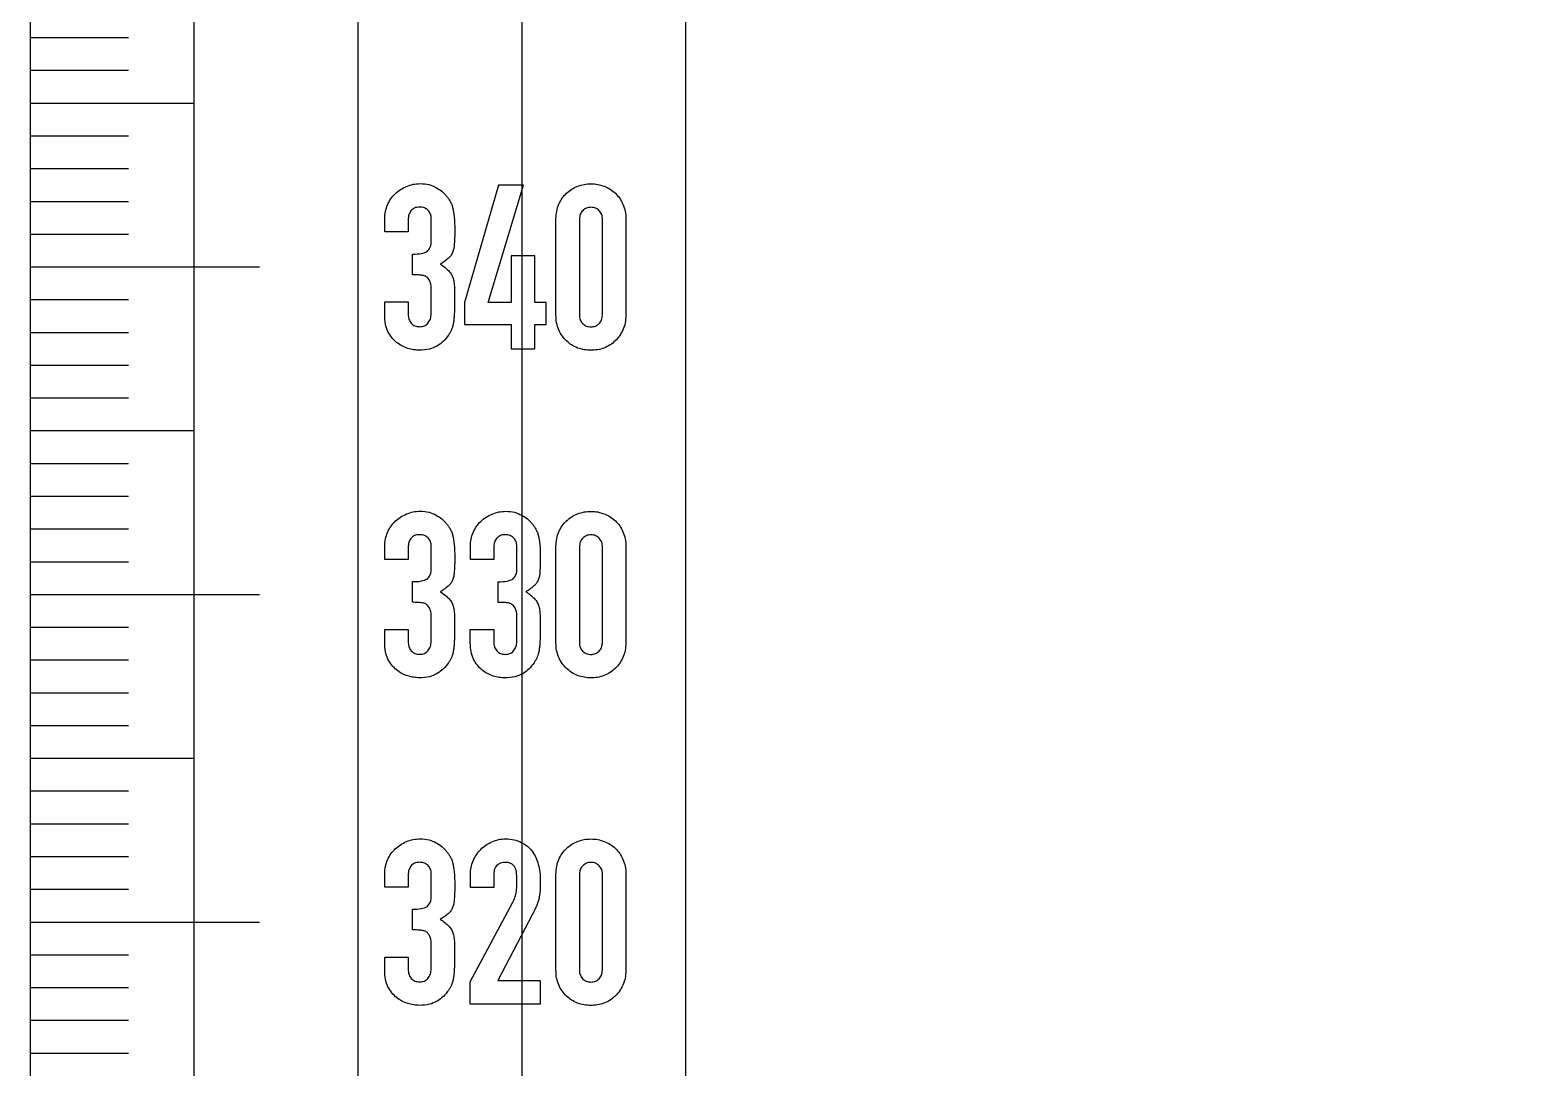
# Model space of a CAD drawing. Header units: millimetres. Extents: x 0 to 736, y 0 to 580.
# Drawn here: x 0 to 46.01, y 315.55 to 347.23 of the extents above; entities that cross this region are included whole.
import ezdxf

# ---------------------------------------------------------------- set-up
doc = ezdxf.new("R2010")
doc.units = ezdxf.units.MM
doc.layers.get('0').update_dxf_attribs({"linetype": 'CONTINUOUS'})

msp = doc.modelspace()

# ---------------------------------------------------------------- linework, layer by layer
for p, q in [((0, 347), (3, 347)), ((0, 346), (3, 346)), ((0, 345), (5, 345)), ((0, 344), (3, 344)), ((0, 343), (3, 343)), ((0, 342), (3, 342)), ((10.821, 341.066), (10.821, 341.481)), ((11.538, 341.473), (11.537, 341.066)), ((12.239, 340.826), (12.24, 341.473)), ((16.044, 338.527), (16.046, 341.462)), ((16.762, 341.462), (16.76, 338.527)), ((17.462, 338.526), (17.465, 341.461)), ((18.181, 341.461), (18.179, 338.525)), ((0, 341), (3, 341)), ((11.537, 341.066), (10.821, 341.066)), ((0, 340), (7, 340)), ((11.67, 339.76), (11.67, 340.392)), ((12.238, 338.572), (12.238, 339.289)), ((0, 339), (3, 339)), ((10.819, 338.524), (10.819, 338.932)), ((10.819, 338.932), (11.536, 338.931)), ((11.536, 338.931), (11.535, 338.559)), ((0, 338), (3, 338)), ((0, 337), (3, 337)), ((0, 336), (3, 336)), ((0, 335), (5, 335)), ((0, 334), (3, 334)), ((0, 333), (3, 333)), ((0, 332), (3, 332)), ((10.821, 331.066), (10.821, 331.481)), ((11.538, 331.473), (11.537, 331.066)), ((12.239, 330.826), (12.24, 331.473)), ((13.433, 331.064), (13.434, 331.479)), ((14.15, 331.471), (14.15, 331.064)), ((14.852, 330.824), (14.852, 331.47)), ((16.044, 328.527), (16.046, 331.462)), ((16.762, 331.462), (16.76, 328.527)), ((17.462, 328.526), (17.465, 331.461)), ((18.181, 331.461), (18.179, 328.525)), ((0, 331), (3, 331)), ((11.537, 331.066), (10.821, 331.066)), ((14.15, 331.064), (13.433, 331.064)), ((11.67, 329.76), (11.67, 330.392)), ((14.282, 329.757), (14.283, 330.389)), ((0, 330), (7, 330)), ((0, 329), (3, 329)), ((12.238, 328.572), (12.238, 329.289)), ((14.85, 328.57), (14.851, 329.286)), ((10.819, 328.524), (10.819, 328.932)), ((10.819, 328.932), (11.536, 328.931)), ((11.536, 328.931), (11.535, 328.559)), ((13.431, 328.522), (13.432, 328.929)), ((13.432, 328.929), (14.148, 328.929)), ((14.148, 328.929), (14.148, 328.557)), ((0, 328), (3, 328)), ((0, 327), (3, 327)), ((0, 326), (3, 326)), ((0, 325), (5, 325)), ((0, 324), (3, 324)), ((0, 323), (3, 323)), ((0, 322), (3, 322)), ((10.821, 321.066), (10.821, 321.481)), ((11.538, 321.473), (11.537, 321.066)), ((12.239, 320.826), (12.24, 321.473)), ((13.433, 321.057), (13.434, 321.451)), ((14.15, 321.464), (14.15, 321.057)), ((16.044, 318.527), (16.046, 321.462)), ((16.762, 321.462), (16.76, 318.527)), ((17.462, 318.526), (17.465, 321.461)), ((18.181, 321.461), (18.179, 318.525)), ((0, 321), (3, 321)), ((11.537, 321.066), (10.821, 321.066)), ((14.15, 321.057), (13.433, 321.057)), ((11.67, 319.76), (11.67, 320.392)), ((13.431, 318.171), (14.725, 320.607)), ((15.329, 320.241), (14.274, 318.212)), ((0, 320), (7, 320)), ((0, 319), (3, 319)), ((10.819, 318.524), (10.819, 318.932)), ((10.819, 318.932), (11.536, 318.931)), ((11.536, 318.931), (11.535, 318.559)), ((12.238, 318.572), (12.238, 319.289)), ((0, 318), (3, 318)), ((13.431, 317.497), (13.431, 318.171)), ((14.274, 318.212), (15.566, 318.211)), ((15.566, 318.211), (15.565, 317.495)), ((15.565, 317.495), (13.431, 317.497)), ((0, 317), (3, 317)), ((0, 316), (3, 316))]:
    msp.add_line(p, q)
for points in [[(334.863, 0), (0, 580), (0, 0)], [(326.203, 5), (5, 5), (5, 561.34)], [(317.543, 10), (10, 542.679), (10, 10)], [(308.882, 15), (15, 524.019), (15, 15)], [(300.222, 20), (20, 505.359), (20, 20)], [(14.681, 338.24), (14.681, 337.496), (15.397, 337.495), (15.397, 338.24), (15.742, 338.239), (15.742, 338.914), (15.398, 338.914), (15.399, 340.339), (14.683, 340.34), (14.682, 338.914), (13.972, 338.915), (15.05, 342.496), (14.291, 342.496), (13.256, 338.916), (13.256, 338.241)]]:
    msp.add_lwpolyline(points, close=True)
for points, knots in [([(11.138, 342.232), (11.19, 342.276), (11.294, 342.367), (11.419, 342.426), (11.482, 342.456)], [0, 0, 0, 0, 0.02037198, 0.04126383, 0.04126383, 0.04126383, 0.04126383]), ([(11.482, 342.456), (11.549, 342.481), (11.686, 342.53), (11.83, 342.537), (11.904, 342.54)], [0, 0, 0, 0, 0.02132335, 0.0431947, 0.0431947, 0.0431947, 0.0431947]), ([(11.904, 342.54), (11.995, 342.537), (12.165, 342.53), (12.317, 342.455), (12.388, 342.42)], [0, 0, 0, 0, 0.02702625, 0.05040301, 0.05040301, 0.05040301, 0.05040301]), ([(12.388, 342.42), (12.448, 342.385), (12.556, 342.32), (12.643, 342.229), (12.683, 342.188)], [0, 0, 0, 0, 0.0206455, 0.03765689, 0.03765689, 0.03765689, 0.03765689]), ([(16.37, 342.249), (16.421, 342.293), (16.522, 342.38), (16.646, 342.433), (16.707, 342.459)], [0, 0, 0, 0, 0.02001715, 0.03996019, 0.03996019, 0.03996019, 0.03996019]), ([(16.707, 342.459), (16.773, 342.482), (16.905, 342.527), (17.045, 342.533), (17.114, 342.536)], [0, 0, 0, 0, 0.02083571, 0.04164184, 0.04164184, 0.04164184, 0.04164184]), ([(17.114, 342.536), (17.183, 342.533), (17.321, 342.527), (17.45, 342.481), (17.515, 342.459)], [0, 0, 0, 0, 0.0206313, 0.04096164, 0.04096164, 0.04096164, 0.04096164]), ([(17.515, 342.459), (17.578, 342.432), (17.704, 342.38), (17.807, 342.292), (17.859, 342.248)], [0, 0, 0, 0, 0.02041726, 0.04057331, 0.04057331, 0.04057331, 0.04057331]), ([(10.821, 341.481), (10.825, 341.552), (10.832, 341.695), (10.881, 341.828), (10.906, 341.895)], [0, 0, 0, 0, 0.02134719, 0.04250294, 0.04250294, 0.04250294, 0.04250294]), ([(10.906, 341.895), (10.936, 341.958), (10.997, 342.082), (11.091, 342.182), (11.138, 342.232)], [0, 0, 0, 0, 0.02082092, 0.04112014, 0.04112014, 0.04112014, 0.04112014]), ([(12.683, 342.188), (12.705, 342.161), (12.748, 342.107), (12.785, 342.048), (12.802, 342.02)], [0, 0, 0, 0, 0.01063996, 0.02067161, 0.02067161, 0.02067161, 0.02067161]), ([(12.802, 342.02), (12.82, 341.989), (12.858, 341.925), (12.881, 341.854), (12.893, 341.816)], [0, 0, 0, 0, 0.01060662, 0.02238105, 0.02238105, 0.02238105, 0.02238105]), ([(16.046, 341.462), (16.049, 341.543), (16.055, 341.697), (16.106, 341.842), (16.131, 341.912)], [0, 0, 0, 0, 0.02396916, 0.04596419, 0.04596419, 0.04596419, 0.04596419]), ([(16.131, 341.912), (16.163, 341.975), (16.227, 342.098), (16.323, 342.199), (16.37, 342.249)], [0, 0, 0, 0, 0.02107908, 0.04149266, 0.04149266, 0.04149266, 0.04149266]), ([(17.859, 342.248), (17.905, 342.198), (18, 342.097), (18.06, 341.973), (18.09, 341.91)], [0, 0, 0, 0, 0.02029925, 0.04112017, 0.04112017, 0.04112017, 0.04112017]), ([(18.09, 341.91), (18.117, 341.841), (18.172, 341.696), (18.178, 341.541), (18.181, 341.461)], [0, 0, 0, 0, 0.02215211, 0.04613734, 0.04613734, 0.04613734, 0.04613734]), ([(11.615, 341.705), (11.593, 341.667), (11.55, 341.595), (11.542, 341.512), (11.538, 341.473)], [0, 0, 0, 0, 0.01311202, 0.02468579, 0.02468579, 0.02468579, 0.02468579]), ([(11.889, 341.824), (11.832, 341.821), (11.725, 341.815), (11.65, 341.74), (11.615, 341.705)], [0, 0, 0, 0, 0.0165978, 0.03082806, 0.03082806, 0.03082806, 0.03082806]), ([(12.142, 341.725), (12.107, 341.754), (12.034, 341.815), (11.939, 341.821), (11.889, 341.824)], [0, 0, 0, 0, 0.01314721, 0.0277516, 0.0277516, 0.0277516, 0.0277516]), ([(12.24, 341.473), (12.236, 341.521), (12.229, 341.616), (12.17, 341.69), (12.142, 341.725)], [0, 0, 0, 0, 0.0142584, 0.02769779, 0.02769779, 0.02769779, 0.02769779]), ([(12.893, 341.816), (12.912, 341.72), (12.955, 341.493), (12.956, 341.262), (12.956, 341.128)], [0, 0, 0, 0, 0.02917972, 0.06923897, 0.06923897, 0.06923897, 0.06923897]), ([(16.861, 341.715), (16.832, 341.679), (16.773, 341.605), (16.766, 341.511), (16.762, 341.462)], [0, 0, 0, 0, 0.01343938, 0.02769777, 0.02769777, 0.02769777, 0.02769777]), ([(17.114, 341.82), (17.065, 341.816), (16.969, 341.808), (16.897, 341.745), (16.861, 341.715)], [0, 0, 0, 0, 0.01428975, 0.0280251, 0.0280251, 0.0280251, 0.0280251]), ([(17.367, 341.714), (17.331, 341.745), (17.258, 341.808), (17.163, 341.816), (17.114, 341.82)], [0, 0, 0, 0, 0.0137354, 0.02802509, 0.02802509, 0.02802509, 0.02802509]), ([(17.465, 341.461), (17.461, 341.51), (17.454, 341.604), (17.395, 341.678), (17.367, 341.714)], [0, 0, 0, 0, 0.01425838, 0.02769777, 0.02769777, 0.02769777, 0.02769777]), ([(12.956, 341.128), (12.956, 341.049), (12.955, 340.909), (12.946, 340.769), (12.942, 340.707)], [0, 0, 0, 0, 0.02352792, 0.04216726, 0.04216726, 0.04216726, 0.04216726]), ([(11.67, 340.392), (11.762, 340.391), (11.915, 340.39), (12.057, 340.446), (12.113, 340.468)], [0, 0, 0, 0, 0.02728052, 0.04526854, 0.04526854, 0.04526854, 0.04526854]), ([(12.113, 340.468), (12.149, 340.509), (12.239, 340.609), (12.239, 340.746), (12.239, 340.826)], [0, 0, 0, 0, 0.01594138, 0.03915606, 0.03915606, 0.03915606, 0.03915606]), ([(12.942, 340.707), (12.938, 340.657), (12.933, 340.566), (12.905, 340.479), (12.892, 340.44)], [0, 0, 0, 0, 0.01483158, 0.02722704, 0.02722704, 0.02722704, 0.02722704]), ([(12.752, 340.25), (12.718, 340.223), (12.643, 340.16), (12.559, 340.11), (12.513, 340.082)], [0, 0, 0, 0, 0.01299632, 0.02926209, 0.02926209, 0.02926209, 0.02926209]), ([(12.513, 340.082), (12.563, 340.05), (12.654, 339.992), (12.731, 339.918), (12.765, 339.885)], [0, 0, 0, 0, 0.01792106, 0.03209272, 0.03209272, 0.03209272, 0.03209272]), ([(12.892, 340.44), (12.874, 340.404), (12.838, 340.333), (12.78, 340.278), (12.752, 340.25)], [0, 0, 0, 0, 0.01195497, 0.02375426, 0.02375426, 0.02375426, 0.02375426]), ([(11.951, 339.745), (11.91, 339.749), (11.816, 339.759), (11.722, 339.759), (11.67, 339.76)], [0, 0, 0, 0, 0.01233441, 0.02813887, 0.02813887, 0.02813887, 0.02813887]), ([(12.126, 339.675), (12.102, 339.692), (12.049, 339.729), (11.985, 339.74), (11.951, 339.745)], [0, 0, 0, 0, 0.00882186, 0.0191263, 0.0191263, 0.0191263, 0.0191263]), ([(12.238, 339.289), (12.239, 339.373), (12.239, 339.515), (12.159, 339.629), (12.126, 339.675)], [0, 0, 0, 0, 0.02456423, 0.04109411, 0.04109411, 0.04109411, 0.04109411]), ([(12.765, 339.885), (12.794, 339.854), (12.85, 339.791), (12.882, 339.713), (12.899, 339.674)], [0, 0, 0, 0, 0.01261239, 0.02509703, 0.02509703, 0.02509703, 0.02509703]), ([(12.899, 339.674), (12.911, 339.628), (12.938, 339.529), (12.944, 339.427), (12.948, 339.372)], [0, 0, 0, 0, 0.01426486, 0.0306684, 0.0306684, 0.0306684, 0.0306684]), ([(12.948, 339.372), (12.95, 339.308), (12.954, 339.163), (12.954, 339.018), (12.954, 338.937)], [0, 0, 0, 0, 0.01931897, 0.04354713, 0.04354713, 0.04354713, 0.04354713]), ([(12.954, 338.937), (12.954, 338.862), (12.953, 338.726), (12.944, 338.59), (12.94, 338.53)], [0, 0, 0, 0, 0.02247465, 0.04076343, 0.04076343, 0.04076343, 0.04076343]), ([(10.917, 338.026), (10.888, 338.1), (10.827, 338.261), (10.822, 338.432), (10.819, 338.524)], [0, 0, 0, 0, 0.0238176, 0.05114045, 0.05114045, 0.05114045, 0.05114045]), ([(11.535, 338.559), (11.538, 338.506), (11.544, 338.404), (11.6, 338.319), (11.626, 338.278)], [0, 0, 0, 0, 0.01561713, 0.02999284, 0.02999284, 0.02999284, 0.02999284]), ([(11.626, 338.278), (11.663, 338.247), (11.737, 338.184), (11.836, 338.176), (11.886, 338.172)], [0, 0, 0, 0, 0.01387937, 0.02868706, 0.02868706, 0.02868706, 0.02868706]), ([(11.886, 338.172), (11.936, 338.176), (12.033, 338.183), (12.105, 338.247), (12.139, 338.277)], [0, 0, 0, 0, 0.01463495, 0.02808462, 0.02808462, 0.02808462, 0.02808462]), ([(12.139, 338.277), (12.168, 338.319), (12.228, 338.408), (12.234, 338.515), (12.238, 338.572)], [0, 0, 0, 0, 0.01493826, 0.03162308, 0.03162308, 0.03162308, 0.03162308]), ([(12.912, 338.263), (12.904, 338.228), (12.891, 338.163), (12.867, 338.102), (12.855, 338.073)], [0, 0, 0, 0, 0.01064577, 0.01981037, 0.01981037, 0.01981037, 0.01981037]), ([(12.94, 338.53), (12.937, 338.48), (12.933, 338.391), (12.918, 338.302), (12.912, 338.263)], [0, 0, 0, 0, 0.01478478, 0.02685139, 0.02685139, 0.02685139, 0.02685139]), ([(16.128, 338.078), (16.103, 338.147), (16.052, 338.293), (16.047, 338.447), (16.044, 338.527)], [0, 0, 0, 0, 0.02199501, 0.04596421, 0.04596421, 0.04596421, 0.04596421]), ([(16.76, 338.527), (16.764, 338.477), (16.771, 338.381), (16.83, 338.304), (16.858, 338.267)], [0, 0, 0, 0, 0.01443138, 0.02831409, 0.02831409, 0.02831409, 0.02831409]), ([(16.858, 338.267), (16.894, 338.238), (16.968, 338.179), (17.062, 338.172), (17.111, 338.168)], [0, 0, 0, 0, 0.01343937, 0.02769775, 0.02769775, 0.02769775, 0.02769775]), ([(17.111, 338.168), (17.16, 338.172), (17.254, 338.179), (17.328, 338.238), (17.364, 338.266)], [0, 0, 0, 0, 0.01425839, 0.02769774, 0.02769774, 0.02769774, 0.02769774]), ([(17.364, 338.266), (17.392, 338.304), (17.451, 338.381), (17.459, 338.477), (17.462, 338.526)], [0, 0, 0, 0, 0.01388274, 0.02831408, 0.02831408, 0.02831408, 0.02831408]), ([(18.179, 338.525), (18.175, 338.445), (18.169, 338.29), (18.114, 338.145), (18.087, 338.076)], [0, 0, 0, 0, 0.02398523, 0.04613736, 0.04613736, 0.04613736, 0.04613736]), ([(11.177, 337.695), (11.127, 337.742), (11.023, 337.838), (10.953, 337.962), (10.917, 338.026)], [0, 0, 0, 0, 0.02036063, 0.04222777, 0.04222777, 0.04222777, 0.04222777]), ([(11.52, 337.512), (11.459, 337.534), (11.335, 337.578), (11.229, 337.656), (11.177, 337.695)], [0, 0, 0, 0, 0.01952845, 0.03915135, 0.03915135, 0.03915135, 0.03915135]), ([(12.764, 337.912), (12.716, 337.849), (12.618, 337.721), (12.486, 337.629), (12.419, 337.582)], [0, 0, 0, 0, 0.02367027, 0.04793721, 0.04793721, 0.04793721, 0.04793721]), ([(12.855, 338.073), (12.842, 338.047), (12.815, 337.991), (12.781, 337.939), (12.764, 337.912)], [0, 0, 0, 0, 0.00887237, 0.01856809, 0.01856809, 0.01856809, 0.01856809]), ([(16.366, 337.74), (16.319, 337.79), (16.224, 337.891), (16.16, 338.015), (16.128, 338.078)], [0, 0, 0, 0, 0.02041353, 0.04149263, 0.04149263, 0.04149263, 0.04149263]), ([(16.703, 337.522), (16.642, 337.551), (16.519, 337.607), (16.417, 337.696), (16.366, 337.74)], [0, 0, 0, 0, 0.02018042, 0.04030582, 0.04030582, 0.04030582, 0.04030582]), ([(17.855, 337.739), (17.803, 337.695), (17.699, 337.606), (17.574, 337.55), (17.511, 337.522)], [0, 0, 0, 0, 0.02026353, 0.04091276, 0.04091276, 0.04091276, 0.04091276]), ([(18.087, 338.076), (18.056, 338.013), (17.996, 337.889), (17.902, 337.789), (17.855, 337.739)], [0, 0, 0, 0, 0.02082092, 0.04112014, 0.04112014, 0.04112014, 0.04112014]), ([(11.879, 337.456), (11.82, 337.459), (11.699, 337.464), (11.582, 337.496), (11.52, 337.512)], [0, 0, 0, 0, 0.01743727, 0.03634665, 0.03634665, 0.03634665, 0.03634665]), ([(12.419, 337.582), (12.342, 337.545), (12.171, 337.465), (11.982, 337.459), (11.879, 337.456)], [0, 0, 0, 0, 0.02552659, 0.05606275, 0.05606275, 0.05606275, 0.05606275]), ([(17.11, 337.452), (17.041, 337.455), (16.902, 337.461), (16.769, 337.502), (16.703, 337.522)], [0, 0, 0, 0, 0.02079057, 0.04148602, 0.04148602, 0.04148602, 0.04148602]), ([(17.511, 337.522), (17.446, 337.501), (17.316, 337.46), (17.179, 337.455), (17.11, 337.452)], [0, 0, 0, 0, 0.02018659, 0.04080219, 0.04080219, 0.04080219, 0.04080219]), ([(10.906, 331.895), (10.936, 331.958), (10.997, 332.082), (11.091, 332.182), (11.138, 332.232)], [0, 0, 0, 0, 0.02082092, 0.04112014, 0.04112014, 0.04112014, 0.04112014]), ([(11.138, 332.232), (11.19, 332.276), (11.294, 332.367), (11.419, 332.426), (11.482, 332.456)], [0, 0, 0, 0, 0.02037198, 0.04126383, 0.04126383, 0.04126383, 0.04126383]), ([(11.482, 332.456), (11.549, 332.481), (11.686, 332.53), (11.83, 332.537), (11.904, 332.54)], [0, 0, 0, 0, 0.02132335, 0.0431947, 0.0431947, 0.0431947, 0.0431947]), ([(11.904, 332.54), (11.995, 332.537), (12.165, 332.53), (12.317, 332.455), (12.388, 332.42)], [0, 0, 0, 0, 0.02702625, 0.05040301, 0.05040301, 0.05040301, 0.05040301]), ([(12.388, 332.42), (12.448, 332.385), (12.556, 332.32), (12.643, 332.229), (12.683, 332.188)], [0, 0, 0, 0, 0.0206455, 0.03765689, 0.03765689, 0.03765689, 0.03765689]), ([(12.683, 332.188), (12.705, 332.161), (12.748, 332.107), (12.785, 332.048), (12.802, 332.02)], [0, 0, 0, 0, 0.01063996, 0.02067161, 0.02067161, 0.02067161, 0.02067161]), ([(13.518, 331.893), (13.549, 331.956), (13.609, 332.08), (13.704, 332.18), (13.75, 332.23)], [0, 0, 0, 0, 0.02082092, 0.04112014, 0.04112014, 0.04112014, 0.04112014]), ([(13.75, 332.23), (13.802, 332.274), (13.907, 332.365), (14.031, 332.424), (14.095, 332.454)], [0, 0, 0, 0, 0.02037196, 0.04126384, 0.04126384, 0.04126384, 0.04126384]), ([(14.095, 332.454), (14.162, 332.479), (14.298, 332.528), (14.443, 332.535), (14.516, 332.538)], [0, 0, 0, 0, 0.02132338, 0.04319473, 0.04319473, 0.04319473, 0.04319473]), ([(14.516, 332.538), (14.607, 332.535), (14.777, 332.528), (14.93, 332.453), (15.001, 332.418)], [0, 0, 0, 0, 0.02702625, 0.05040295, 0.05040295, 0.05040295, 0.05040295]), ([(15.001, 332.418), (15.06, 332.383), (15.168, 332.318), (15.256, 332.227), (15.295, 332.186)], [0, 0, 0, 0, 0.02064555, 0.03765692, 0.03765692, 0.03765692, 0.03765692]), ([(15.295, 332.186), (15.318, 332.159), (15.361, 332.105), (15.397, 332.046), (15.415, 332.018)], [0, 0, 0, 0, 0.01064, 0.02067161, 0.02067161, 0.02067161, 0.02067161]), ([(16.131, 331.912), (16.163, 331.975), (16.227, 332.098), (16.323, 332.199), (16.37, 332.249)], [0, 0, 0, 0, 0.02107908, 0.04149266, 0.04149266, 0.04149266, 0.04149266]), ([(16.37, 332.249), (16.421, 332.293), (16.522, 332.38), (16.646, 332.433), (16.707, 332.459)], [0, 0, 0, 0, 0.02001715, 0.03996019, 0.03996019, 0.03996019, 0.03996019]), ([(16.707, 332.459), (16.773, 332.482), (16.905, 332.527), (17.045, 332.533), (17.114, 332.536)], [0, 0, 0, 0, 0.02083571, 0.04164184, 0.04164184, 0.04164184, 0.04164184]), ([(17.114, 332.536), (17.183, 332.533), (17.321, 332.527), (17.45, 332.481), (17.515, 332.459)], [0, 0, 0, 0, 0.0206313, 0.04096164, 0.04096164, 0.04096164, 0.04096164]), ([(17.515, 332.459), (17.578, 332.432), (17.704, 332.38), (17.807, 332.292), (17.859, 332.248)], [0, 0, 0, 0, 0.02041726, 0.04057331, 0.04057331, 0.04057331, 0.04057331]), ([(17.859, 332.248), (17.905, 332.198), (18, 332.097), (18.06, 331.973), (18.09, 331.91)], [0, 0, 0, 0, 0.02029925, 0.04112017, 0.04112017, 0.04112017, 0.04112017]), ([(10.821, 331.481), (10.825, 331.552), (10.832, 331.695), (10.881, 331.828), (10.906, 331.895)], [0, 0, 0, 0, 0.02134719, 0.04250294, 0.04250294, 0.04250294, 0.04250294]), ([(11.889, 331.824), (11.832, 331.821), (11.725, 331.815), (11.65, 331.74), (11.615, 331.705)], [0, 0, 0, 0, 0.0165978, 0.03082806, 0.03082806, 0.03082806, 0.03082806]), ([(12.142, 331.725), (12.107, 331.754), (12.034, 331.815), (11.939, 331.821), (11.889, 331.824)], [0, 0, 0, 0, 0.01314721, 0.0277516, 0.0277516, 0.0277516, 0.0277516]), ([(12.24, 331.473), (12.236, 331.521), (12.229, 331.616), (12.17, 331.69), (12.142, 331.725)], [0, 0, 0, 0, 0.0142584, 0.02769779, 0.02769779, 0.02769779, 0.02769779]), ([(12.802, 332.02), (12.82, 331.989), (12.858, 331.925), (12.881, 331.854), (12.893, 331.816)], [0, 0, 0, 0, 0.01060662, 0.02238105, 0.02238105, 0.02238105, 0.02238105]), ([(12.893, 331.816), (12.912, 331.72), (12.955, 331.493), (12.956, 331.262), (12.956, 331.128)], [0, 0, 0, 0, 0.02917972, 0.06923897, 0.06923897, 0.06923897, 0.06923897]), ([(13.434, 331.479), (13.437, 331.55), (13.444, 331.693), (13.494, 331.826), (13.518, 331.893)], [0, 0, 0, 0, 0.02134719, 0.04250294, 0.04250294, 0.04250294, 0.04250294]), ([(14.501, 331.822), (14.444, 331.819), (14.337, 331.813), (14.262, 331.737), (14.227, 331.703)], [0, 0, 0, 0, 0.0165978, 0.03082806, 0.03082806, 0.03082806, 0.03082806]), ([(14.754, 331.723), (14.72, 331.752), (14.646, 331.813), (14.551, 331.819), (14.501, 331.822)], [0, 0, 0, 0, 0.01314721, 0.0277516, 0.0277516, 0.0277516, 0.0277516]), ([(14.852, 331.47), (14.849, 331.519), (14.842, 331.614), (14.783, 331.687), (14.754, 331.723)], [0, 0, 0, 0, 0.0142584, 0.02769779, 0.02769779, 0.02769779, 0.02769779]), ([(15.415, 332.018), (15.433, 331.987), (15.471, 331.923), (15.494, 331.852), (15.506, 331.814)], [0, 0, 0, 0, 0.01060662, 0.02238105, 0.02238105, 0.02238105, 0.02238105]), ([(15.506, 331.814), (15.524, 331.718), (15.567, 331.491), (15.568, 331.26), (15.568, 331.126)], [0, 0, 0, 0, 0.02917973, 0.06923897, 0.06923897, 0.06923897, 0.06923897]), ([(16.046, 331.462), (16.049, 331.543), (16.055, 331.697), (16.106, 331.842), (16.131, 331.912)], [0, 0, 0, 0, 0.02396916, 0.04596419, 0.04596419, 0.04596419, 0.04596419]), ([(16.861, 331.715), (16.832, 331.679), (16.773, 331.605), (16.766, 331.511), (16.762, 331.462)], [0, 0, 0, 0, 0.01343938, 0.02769777, 0.02769777, 0.02769777, 0.02769777]), ([(17.114, 331.82), (17.065, 331.816), (16.969, 331.808), (16.897, 331.745), (16.861, 331.715)], [0, 0, 0, 0, 0.01428975, 0.0280251, 0.0280251, 0.0280251, 0.0280251]), ([(17.367, 331.714), (17.331, 331.745), (17.258, 331.808), (17.163, 331.816), (17.114, 331.82)], [0, 0, 0, 0, 0.0137354, 0.02802509, 0.02802509, 0.02802509, 0.02802509]), ([(17.465, 331.461), (17.461, 331.51), (17.454, 331.604), (17.395, 331.678), (17.367, 331.714)], [0, 0, 0, 0, 0.01425838, 0.02769777, 0.02769777, 0.02769777, 0.02769777]), ([(18.09, 331.91), (18.117, 331.841), (18.172, 331.696), (18.178, 331.541), (18.181, 331.461)], [0, 0, 0, 0, 0.02215211, 0.04613734, 0.04613734, 0.04613734, 0.04613734]), ([(11.615, 331.705), (11.593, 331.667), (11.55, 331.595), (11.542, 331.512), (11.538, 331.473)], [0, 0, 0, 0, 0.01311202, 0.02468579, 0.02468579, 0.02468579, 0.02468579]), ([(14.227, 331.703), (14.205, 331.665), (14.163, 331.593), (14.154, 331.51), (14.15, 331.471)], [0, 0, 0, 0, 0.01311202, 0.02468579, 0.02468579, 0.02468579, 0.02468579]), ([(12.113, 330.468), (12.149, 330.509), (12.239, 330.609), (12.239, 330.746), (12.239, 330.826)], [0, 0, 0, 0, 0.01594138, 0.03915606, 0.03915606, 0.03915606, 0.03915606]), ([(12.956, 331.128), (12.956, 331.049), (12.955, 330.909), (12.946, 330.769), (12.942, 330.707)], [0, 0, 0, 0, 0.02352792, 0.04216726, 0.04216726, 0.04216726, 0.04216726]), ([(14.725, 330.466), (14.762, 330.507), (14.852, 330.607), (14.852, 330.743), (14.852, 330.824)], [0, 0, 0, 0, 0.01594138, 0.03915606, 0.03915606, 0.03915606, 0.03915606]), ([(15.568, 331.126), (15.568, 331.047), (15.567, 330.907), (15.558, 330.766), (15.554, 330.704)], [0, 0, 0, 0, 0.02352792, 0.04216726, 0.04216726, 0.04216726, 0.04216726]), ([(11.67, 330.392), (11.762, 330.391), (11.915, 330.39), (12.057, 330.446), (12.113, 330.468)], [0, 0, 0, 0, 0.02728052, 0.04526854, 0.04526854, 0.04526854, 0.04526854]), ([(12.892, 330.44), (12.874, 330.404), (12.838, 330.333), (12.78, 330.278), (12.752, 330.25)], [0, 0, 0, 0, 0.01195497, 0.02375426, 0.02375426, 0.02375426, 0.02375426]), ([(12.942, 330.707), (12.938, 330.657), (12.933, 330.566), (12.905, 330.479), (12.892, 330.44)], [0, 0, 0, 0, 0.01483158, 0.02722704, 0.02722704, 0.02722704, 0.02722704]), ([(14.283, 330.389), (14.375, 330.389), (14.528, 330.388), (14.669, 330.444), (14.725, 330.466)], [0, 0, 0, 0, 0.02728046, 0.04526851, 0.04526851, 0.04526851, 0.04526851]), ([(15.505, 330.438), (15.486, 330.402), (15.451, 330.33), (15.393, 330.275), (15.364, 330.248)], [0, 0, 0, 0, 0.01195497, 0.02375424, 0.02375424, 0.02375424, 0.02375424]), ([(15.554, 330.704), (15.551, 330.655), (15.545, 330.564), (15.517, 330.477), (15.505, 330.438)], [0, 0, 0, 0, 0.01483158, 0.02722704, 0.02722704, 0.02722704, 0.02722704]), ([(12.752, 330.25), (12.718, 330.223), (12.643, 330.16), (12.559, 330.11), (12.513, 330.082)], [0, 0, 0, 0, 0.01299632, 0.02926209, 0.02926209, 0.02926209, 0.02926209]), ([(12.513, 330.082), (12.563, 330.05), (12.654, 329.992), (12.731, 329.918), (12.765, 329.885)], [0, 0, 0, 0, 0.01792106, 0.03209272, 0.03209272, 0.03209272, 0.03209272]), ([(12.765, 329.885), (12.794, 329.854), (12.85, 329.791), (12.882, 329.713), (12.899, 329.674)], [0, 0, 0, 0, 0.01261239, 0.02509703, 0.02509703, 0.02509703, 0.02509703]), ([(15.364, 330.248), (15.331, 330.22), (15.255, 330.158), (15.172, 330.108), (15.125, 330.08)], [0, 0, 0, 0, 0.01299634, 0.02926211, 0.02926211, 0.02926211, 0.02926211]), ([(15.125, 330.08), (15.176, 330.047), (15.266, 329.99), (15.343, 329.916), (15.378, 329.883)], [0, 0, 0, 0, 0.01792106, 0.03209272, 0.03209272, 0.03209272, 0.03209272]), ([(15.378, 329.883), (15.406, 329.851), (15.462, 329.789), (15.495, 329.711), (15.511, 329.672)], [0, 0, 0, 0, 0.01261239, 0.02509702, 0.02509702, 0.02509702, 0.02509702]), ([(11.951, 329.745), (11.91, 329.749), (11.816, 329.759), (11.722, 329.759), (11.67, 329.76)], [0, 0, 0, 0, 0.01233441, 0.02813887, 0.02813887, 0.02813887, 0.02813887]), ([(12.126, 329.675), (12.102, 329.692), (12.049, 329.729), (11.985, 329.74), (11.951, 329.745)], [0, 0, 0, 0, 0.00882186, 0.0191263, 0.0191263, 0.0191263, 0.0191263]), ([(12.238, 329.289), (12.239, 329.373), (12.239, 329.515), (12.159, 329.629), (12.126, 329.675)], [0, 0, 0, 0, 0.02456423, 0.04109411, 0.04109411, 0.04109411, 0.04109411]), ([(12.899, 329.674), (12.911, 329.628), (12.938, 329.529), (12.944, 329.427), (12.948, 329.372)], [0, 0, 0, 0, 0.01426486, 0.0306684, 0.0306684, 0.0306684, 0.0306684]), ([(14.563, 329.743), (14.522, 329.747), (14.429, 329.757), (14.335, 329.757), (14.282, 329.757)], [0, 0, 0, 0, 0.01233435, 0.02813884, 0.02813884, 0.02813884, 0.02813884]), ([(14.739, 329.673), (14.714, 329.69), (14.661, 329.727), (14.597, 329.738), (14.563, 329.743)], [0, 0, 0, 0, 0.00882188, 0.01912633, 0.01912633, 0.01912633, 0.01912633]), ([(14.851, 329.286), (14.851, 329.371), (14.852, 329.513), (14.771, 329.627), (14.739, 329.673)], [0, 0, 0, 0, 0.02456423, 0.0410941, 0.0410941, 0.0410941, 0.0410941]), ([(15.511, 329.672), (15.524, 329.626), (15.551, 329.527), (15.557, 329.425), (15.56, 329.37)], [0, 0, 0, 0, 0.01426487, 0.03066841, 0.03066841, 0.03066841, 0.03066841]), ([(12.948, 329.372), (12.95, 329.308), (12.954, 329.163), (12.954, 329.018), (12.954, 328.937)], [0, 0, 0, 0, 0.01931897, 0.04354713, 0.04354713, 0.04354713, 0.04354713]), ([(15.56, 329.37), (15.562, 329.306), (15.566, 329.161), (15.566, 329.016), (15.567, 328.935)], [0, 0, 0, 0, 0.01931896, 0.04354713, 0.04354713, 0.04354713, 0.04354713]), ([(10.917, 328.026), (10.888, 328.1), (10.827, 328.261), (10.822, 328.432), (10.819, 328.524)], [0, 0, 0, 0, 0.0238176, 0.05114045, 0.05114045, 0.05114045, 0.05114045]), ([(11.535, 328.559), (11.538, 328.506), (11.544, 328.404), (11.6, 328.319), (11.626, 328.278)], [0, 0, 0, 0, 0.01561713, 0.02999284, 0.02999284, 0.02999284, 0.02999284]), ([(12.139, 328.277), (12.168, 328.319), (12.228, 328.408), (12.234, 328.515), (12.238, 328.572)], [0, 0, 0, 0, 0.01493826, 0.03162308, 0.03162308, 0.03162308, 0.03162308]), ([(12.94, 328.53), (12.937, 328.48), (12.933, 328.391), (12.918, 328.302), (12.912, 328.263)], [0, 0, 0, 0, 0.01478478, 0.02685139, 0.02685139, 0.02685139, 0.02685139]), ([(12.954, 328.937), (12.954, 328.862), (12.953, 328.726), (12.944, 328.59), (12.94, 328.53)], [0, 0, 0, 0, 0.02247465, 0.04076343, 0.04076343, 0.04076343, 0.04076343]), ([(13.529, 328.023), (13.501, 328.098), (13.439, 328.259), (13.434, 328.43), (13.431, 328.522)], [0, 0, 0, 0, 0.0238176, 0.05114045, 0.05114045, 0.05114045, 0.05114045]), ([(14.148, 328.557), (14.151, 328.504), (14.157, 328.402), (14.212, 328.317), (14.239, 328.276)], [0, 0, 0, 0, 0.01561713, 0.02999284, 0.02999284, 0.02999284, 0.02999284]), ([(14.751, 328.275), (14.78, 328.317), (14.841, 328.406), (14.847, 328.513), (14.85, 328.57)], [0, 0, 0, 0, 0.01493826, 0.03162308, 0.03162308, 0.03162308, 0.03162308]), ([(15.552, 328.527), (15.55, 328.478), (15.545, 328.389), (15.53, 328.3), (15.524, 328.261)], [0, 0, 0, 0, 0.01478478, 0.02685139, 0.02685139, 0.02685139, 0.02685139]), ([(15.567, 328.935), (15.566, 328.86), (15.566, 328.724), (15.556, 328.588), (15.552, 328.527)], [0, 0, 0, 0, 0.02247465, 0.04076343, 0.04076343, 0.04076343, 0.04076343]), ([(16.128, 328.078), (16.103, 328.147), (16.052, 328.293), (16.047, 328.447), (16.044, 328.527)], [0, 0, 0, 0, 0.02199501, 0.04596421, 0.04596421, 0.04596421, 0.04596421]), ([(16.76, 328.527), (16.764, 328.477), (16.771, 328.381), (16.83, 328.304), (16.858, 328.267)], [0, 0, 0, 0, 0.01443138, 0.02831409, 0.02831409, 0.02831409, 0.02831409]), ([(17.364, 328.266), (17.392, 328.304), (17.451, 328.381), (17.459, 328.477), (17.462, 328.526)], [0, 0, 0, 0, 0.01388274, 0.02831408, 0.02831408, 0.02831408, 0.02831408]), ([(18.179, 328.525), (18.175, 328.445), (18.169, 328.29), (18.114, 328.145), (18.087, 328.076)], [0, 0, 0, 0, 0.02398523, 0.04613736, 0.04613736, 0.04613736, 0.04613736]), ([(11.626, 328.278), (11.663, 328.247), (11.737, 328.184), (11.836, 328.176), (11.886, 328.172)], [0, 0, 0, 0, 0.01387937, 0.02868706, 0.02868706, 0.02868706, 0.02868706]), ([(11.886, 328.172), (11.936, 328.176), (12.033, 328.183), (12.105, 328.247), (12.139, 328.277)], [0, 0, 0, 0, 0.01463495, 0.02808462, 0.02808462, 0.02808462, 0.02808462]), ([(12.855, 328.073), (12.842, 328.047), (12.815, 327.991), (12.781, 327.939), (12.764, 327.912)], [0, 0, 0, 0, 0.00887237, 0.01856809, 0.01856809, 0.01856809, 0.01856809]), ([(12.912, 328.263), (12.904, 328.228), (12.891, 328.163), (12.867, 328.102), (12.855, 328.073)], [0, 0, 0, 0, 0.01064577, 0.01981037, 0.01981037, 0.01981037, 0.01981037]), ([(14.239, 328.276), (14.275, 328.245), (14.35, 328.181), (14.448, 328.174), (14.499, 328.17)], [0, 0, 0, 0, 0.0138794, 0.02868705, 0.02868705, 0.02868705, 0.02868705]), ([(14.499, 328.17), (14.549, 328.174), (14.645, 328.181), (14.717, 328.245), (14.751, 328.275)], [0, 0, 0, 0, 0.01463495, 0.02808462, 0.02808462, 0.02808462, 0.02808462]), ([(15.468, 328.071), (15.455, 328.044), (15.427, 327.989), (15.394, 327.937), (15.376, 327.91)], [0, 0, 0, 0, 0.00887237, 0.01856809, 0.01856809, 0.01856809, 0.01856809]), ([(15.524, 328.261), (15.517, 328.226), (15.503, 328.161), (15.479, 328.1), (15.468, 328.071)], [0, 0, 0, 0, 0.01064577, 0.01981037, 0.01981037, 0.01981037, 0.01981037]), ([(16.366, 327.74), (16.319, 327.79), (16.224, 327.891), (16.16, 328.015), (16.128, 328.078)], [0, 0, 0, 0, 0.02041353, 0.04149263, 0.04149263, 0.04149263, 0.04149263]), ([(16.858, 328.267), (16.894, 328.238), (16.968, 328.179), (17.062, 328.172), (17.111, 328.168)], [0, 0, 0, 0, 0.01343937, 0.02769775, 0.02769775, 0.02769775, 0.02769775]), ([(17.111, 328.168), (17.16, 328.172), (17.254, 328.179), (17.328, 328.238), (17.364, 328.266)], [0, 0, 0, 0, 0.01425839, 0.02769774, 0.02769774, 0.02769774, 0.02769774]), ([(18.087, 328.076), (18.056, 328.013), (17.996, 327.889), (17.902, 327.789), (17.855, 327.739)], [0, 0, 0, 0, 0.02082092, 0.04112014, 0.04112014, 0.04112014, 0.04112014]), ([(11.177, 327.695), (11.127, 327.742), (11.023, 327.838), (10.953, 327.962), (10.917, 328.026)], [0, 0, 0, 0, 0.02036063, 0.04222777, 0.04222777, 0.04222777, 0.04222777]), ([(11.52, 327.512), (11.459, 327.534), (11.335, 327.578), (11.229, 327.656), (11.177, 327.695)], [0, 0, 0, 0, 0.01952845, 0.03915135, 0.03915135, 0.03915135, 0.03915135]), ([(12.419, 327.582), (12.342, 327.545), (12.171, 327.465), (11.982, 327.459), (11.879, 327.456)], [0, 0, 0, 0, 0.02552659, 0.05606275, 0.05606275, 0.05606275, 0.05606275]), ([(12.764, 327.912), (12.716, 327.849), (12.618, 327.721), (12.486, 327.629), (12.419, 327.582)], [0, 0, 0, 0, 0.02367027, 0.04793721, 0.04793721, 0.04793721, 0.04793721]), ([(13.789, 327.693), (13.739, 327.74), (13.635, 327.836), (13.565, 327.96), (13.529, 328.023)], [0, 0, 0, 0, 0.02036063, 0.04222777, 0.04222777, 0.04222777, 0.04222777]), ([(14.133, 327.51), (14.071, 327.532), (13.947, 327.576), (13.842, 327.654), (13.789, 327.693)], [0, 0, 0, 0, 0.01952843, 0.03915135, 0.03915135, 0.03915135, 0.03915135]), ([(15.032, 327.58), (14.954, 327.543), (14.783, 327.462), (14.594, 327.457), (14.491, 327.454)], [0, 0, 0, 0, 0.02552664, 0.05606274, 0.05606274, 0.05606274, 0.05606274]), ([(15.376, 327.91), (15.328, 327.847), (15.23, 327.719), (15.099, 327.627), (15.032, 327.58)], [0, 0, 0, 0, 0.02367027, 0.04793721, 0.04793721, 0.04793721, 0.04793721]), ([(16.703, 327.522), (16.642, 327.551), (16.519, 327.607), (16.417, 327.696), (16.366, 327.74)], [0, 0, 0, 0, 0.02018042, 0.04030582, 0.04030582, 0.04030582, 0.04030582]), ([(17.855, 327.739), (17.803, 327.695), (17.699, 327.606), (17.574, 327.55), (17.511, 327.522)], [0, 0, 0, 0, 0.02026353, 0.04091276, 0.04091276, 0.04091276, 0.04091276]), ([(11.879, 327.456), (11.82, 327.459), (11.699, 327.464), (11.582, 327.496), (11.52, 327.512)], [0, 0, 0, 0, 0.01743727, 0.03634665, 0.03634665, 0.03634665, 0.03634665]), ([(14.491, 327.454), (14.433, 327.457), (14.311, 327.462), (14.194, 327.494), (14.133, 327.51)], [0, 0, 0, 0, 0.01743725, 0.03634665, 0.03634665, 0.03634665, 0.03634665]), ([(17.11, 327.452), (17.041, 327.455), (16.902, 327.461), (16.769, 327.502), (16.703, 327.522)], [0, 0, 0, 0, 0.02079057, 0.04148602, 0.04148602, 0.04148602, 0.04148602]), ([(17.511, 327.522), (17.446, 327.501), (17.316, 327.46), (17.179, 327.455), (17.11, 327.452)], [0, 0, 0, 0, 0.02018659, 0.04080219, 0.04080219, 0.04080219, 0.04080219]), ([(11.482, 322.456), (11.549, 322.481), (11.686, 322.53), (11.83, 322.537), (11.904, 322.54)], [0, 0, 0, 0, 0.02132335, 0.0431947, 0.0431947, 0.0431947, 0.0431947]), ([(11.904, 322.54), (11.995, 322.537), (12.165, 322.53), (12.317, 322.455), (12.388, 322.42)], [0, 0, 0, 0, 0.02702625, 0.05040301, 0.05040301, 0.05040301, 0.05040301]), ([(14.088, 322.447), (14.155, 322.474), (14.29, 322.527), (14.436, 322.535), (14.509, 322.538)], [0, 0, 0, 0, 0.02148538, 0.04337434, 0.04337434, 0.04337434, 0.04337434]), ([(14.509, 322.538), (14.597, 322.535), (14.763, 322.529), (14.915, 322.463), (14.986, 322.432)], [0, 0, 0, 0, 0.02611626, 0.0492751, 0.0492751, 0.0492751, 0.0492751]), ([(16.707, 322.459), (16.773, 322.482), (16.905, 322.527), (17.045, 322.533), (17.114, 322.536)], [0, 0, 0, 0, 0.02083571, 0.04164184, 0.04164184, 0.04164184, 0.04164184]), ([(17.114, 322.536), (17.183, 322.533), (17.321, 322.527), (17.45, 322.481), (17.515, 322.459)], [0, 0, 0, 0, 0.0206313, 0.04096164, 0.04096164, 0.04096164, 0.04096164]), ([(10.906, 321.895), (10.936, 321.958), (10.997, 322.082), (11.091, 322.182), (11.138, 322.232)], [0, 0, 0, 0, 0.02082092, 0.04112014, 0.04112014, 0.04112014, 0.04112014]), ([(11.138, 322.232), (11.19, 322.276), (11.294, 322.367), (11.419, 322.426), (11.482, 322.456)], [0, 0, 0, 0, 0.02037198, 0.04126383, 0.04126383, 0.04126383, 0.04126383]), ([(12.388, 322.42), (12.448, 322.385), (12.556, 322.32), (12.643, 322.229), (12.683, 322.188)], [0, 0, 0, 0, 0.0206455, 0.03765689, 0.03765689, 0.03765689, 0.03765689]), ([(12.683, 322.188), (12.705, 322.161), (12.748, 322.107), (12.785, 322.048), (12.802, 322.02)], [0, 0, 0, 0, 0.01063996, 0.02067161, 0.02067161, 0.02067161, 0.02067161]), ([(13.518, 321.872), (13.549, 321.935), (13.61, 322.061), (13.704, 322.164), (13.75, 322.216)], [0, 0, 0, 0, 0.02097506, 0.04167795, 0.04167795, 0.04167795, 0.04167795]), ([(13.75, 322.216), (13.8, 322.262), (13.9, 322.357), (14.025, 322.417), (14.088, 322.447)], [0, 0, 0, 0, 0.02029923, 0.04112014, 0.04112014, 0.04112014, 0.04112014]), ([(14.986, 322.432), (15.051, 322.397), (15.18, 322.325), (15.276, 322.214), (15.323, 322.158)], [0, 0, 0, 0, 0.02201532, 0.04374319, 0.04374319, 0.04374319, 0.04374319]), ([(15.323, 322.158), (15.363, 322.097), (15.443, 321.972), (15.484, 321.83), (15.506, 321.758)], [0, 0, 0, 0, 0.02171086, 0.04419716, 0.04419716, 0.04419716, 0.04419716]), ([(16.131, 321.912), (16.163, 321.975), (16.227, 322.098), (16.323, 322.199), (16.37, 322.249)], [0, 0, 0, 0, 0.02107908, 0.04149266, 0.04149266, 0.04149266, 0.04149266]), ([(16.37, 322.249), (16.421, 322.293), (16.522, 322.38), (16.646, 322.433), (16.707, 322.459)], [0, 0, 0, 0, 0.02001715, 0.03996019, 0.03996019, 0.03996019, 0.03996019]), ([(17.515, 322.459), (17.578, 322.432), (17.704, 322.38), (17.807, 322.292), (17.859, 322.248)], [0, 0, 0, 0, 0.02041726, 0.04057331, 0.04057331, 0.04057331, 0.04057331]), ([(17.859, 322.248), (17.905, 322.198), (18, 322.097), (18.06, 321.973), (18.09, 321.91)], [0, 0, 0, 0, 0.02029925, 0.04112017, 0.04112017, 0.04112017, 0.04112017]), ([(10.821, 321.481), (10.825, 321.552), (10.832, 321.695), (10.881, 321.828), (10.906, 321.895)], [0, 0, 0, 0, 0.02134719, 0.04250294, 0.04250294, 0.04250294, 0.04250294]), ([(11.615, 321.705), (11.593, 321.667), (11.55, 321.595), (11.542, 321.512), (11.538, 321.473)], [0, 0, 0, 0, 0.01311202, 0.02468579, 0.02468579, 0.02468579, 0.02468579]), ([(11.889, 321.824), (11.832, 321.821), (11.725, 321.815), (11.65, 321.74), (11.615, 321.705)], [0, 0, 0, 0, 0.0165978, 0.03082806, 0.03082806, 0.03082806, 0.03082806]), ([(12.142, 321.725), (12.107, 321.754), (12.034, 321.815), (11.939, 321.821), (11.889, 321.824)], [0, 0, 0, 0, 0.01314721, 0.0277516, 0.0277516, 0.0277516, 0.0277516]), ([(12.24, 321.473), (12.236, 321.521), (12.229, 321.616), (12.17, 321.69), (12.142, 321.725)], [0, 0, 0, 0, 0.0142584, 0.02769779, 0.02769779, 0.02769779, 0.02769779]), ([(12.802, 322.02), (12.82, 321.989), (12.858, 321.925), (12.881, 321.854), (12.893, 321.816)], [0, 0, 0, 0, 0.01060662, 0.02238105, 0.02238105, 0.02238105, 0.02238105]), ([(12.893, 321.816), (12.912, 321.72), (12.955, 321.493), (12.956, 321.262), (12.956, 321.128)], [0, 0, 0, 0, 0.02917972, 0.06923897, 0.06923897, 0.06923897, 0.06923897]), ([(13.434, 321.451), (13.437, 321.524), (13.444, 321.669), (13.494, 321.805), (13.518, 321.872)], [0, 0, 0, 0, 0.02187136, 0.04319471, 0.04319471, 0.04319471, 0.04319471]), ([(14.242, 321.731), (14.215, 321.695), (14.157, 321.616), (14.152, 321.517), (14.15, 321.464)], [0, 0, 0, 0, 0.01315776, 0.02877487, 0.02877487, 0.02877487, 0.02877487]), ([(14.501, 321.822), (14.451, 321.819), (14.356, 321.813), (14.278, 321.757), (14.242, 321.731)], [0, 0, 0, 0, 0.01474926, 0.02805729, 0.02805729, 0.02805729, 0.02805729]), ([(14.705, 321.766), (14.677, 321.782), (14.614, 321.818), (14.542, 321.821), (14.501, 321.822)], [0, 0, 0, 0, 0.00957901, 0.02142518, 0.02142518, 0.02142518, 0.02142518]), ([(14.81, 321.639), (14.797, 321.664), (14.771, 321.713), (14.727, 321.748), (14.705, 321.766)], [0, 0, 0, 0, 0.00828123, 0.01660699, 0.01660699, 0.01660699, 0.01660699]), ([(14.845, 321.456), (14.844, 321.49), (14.842, 321.552), (14.821, 321.611), (14.81, 321.639)], [0, 0, 0, 0, 0.00987058, 0.01869946, 0.01869946, 0.01869946, 0.01869946]), ([(15.506, 321.758), (15.524, 321.681), (15.561, 321.524), (15.566, 321.363), (15.568, 321.28)], [0, 0, 0, 0, 0.02365398, 0.04828335, 0.04828335, 0.04828335, 0.04828335]), ([(16.046, 321.462), (16.049, 321.543), (16.055, 321.697), (16.106, 321.842), (16.131, 321.912)], [0, 0, 0, 0, 0.02396916, 0.04596419, 0.04596419, 0.04596419, 0.04596419]), ([(16.861, 321.715), (16.832, 321.679), (16.773, 321.605), (16.766, 321.511), (16.762, 321.462)], [0, 0, 0, 0, 0.01343938, 0.02769777, 0.02769777, 0.02769777, 0.02769777]), ([(17.114, 321.82), (17.065, 321.816), (16.969, 321.808), (16.897, 321.745), (16.861, 321.715)], [0, 0, 0, 0, 0.01428975, 0.0280251, 0.0280251, 0.0280251, 0.0280251]), ([(17.367, 321.714), (17.331, 321.745), (17.258, 321.808), (17.163, 321.816), (17.114, 321.82)], [0, 0, 0, 0, 0.0137354, 0.02802509, 0.02802509, 0.02802509, 0.02802509]), ([(17.465, 321.461), (17.461, 321.51), (17.454, 321.604), (17.395, 321.678), (17.367, 321.714)], [0, 0, 0, 0, 0.01425838, 0.02769777, 0.02769777, 0.02769777, 0.02769777]), ([(18.09, 321.91), (18.117, 321.841), (18.172, 321.696), (18.178, 321.541), (18.181, 321.461)], [0, 0, 0, 0, 0.02215211, 0.04613734, 0.04613734, 0.04613734, 0.04613734]), ([(14.838, 320.923), (14.842, 320.975), (14.851, 321.089), (14.852, 321.204), (14.852, 321.267)], [0, 0, 0, 0, 0.01566047, 0.03444887, 0.03444887, 0.03444887, 0.03444887]), ([(14.852, 321.267), (14.852, 321.298), (14.851, 321.361), (14.847, 321.424), (14.845, 321.456)], [0, 0, 0, 0, 0.00930642, 0.01897666, 0.01897666, 0.01897666, 0.01897666]), ([(15.568, 321.28), (15.568, 321.224), (15.568, 321.121), (15.563, 321.018), (15.561, 320.971)], [0, 0, 0, 0, 0.01685484, 0.03090968, 0.03090968, 0.03090968, 0.03090968]), ([(12.113, 320.468), (12.149, 320.509), (12.239, 320.609), (12.239, 320.746), (12.239, 320.826)], [0, 0, 0, 0, 0.01594138, 0.03915606, 0.03915606, 0.03915606, 0.03915606]), ([(12.942, 320.707), (12.938, 320.657), (12.933, 320.566), (12.905, 320.479), (12.892, 320.44)], [0, 0, 0, 0, 0.01483158, 0.02722704, 0.02722704, 0.02722704, 0.02722704]), ([(12.956, 321.128), (12.956, 321.049), (12.955, 320.909), (12.946, 320.769), (12.942, 320.707)], [0, 0, 0, 0, 0.02352792, 0.04216726, 0.04216726, 0.04216726, 0.04216726]), ([(14.725, 320.607), (14.754, 320.662), (14.806, 320.763), (14.828, 320.873), (14.838, 320.923)], [0, 0, 0, 0, 0.01869959, 0.0336883, 0.0336883, 0.0336883, 0.0336883]), ([(15.533, 320.74), (15.525, 320.702), (15.508, 320.625), (15.478, 320.552), (15.462, 320.515)], [0, 0, 0, 0, 0.0115818, 0.02358179, 0.02358179, 0.02358179, 0.02358179]), ([(15.561, 320.971), (15.558, 320.932), (15.552, 320.854), (15.539, 320.778), (15.533, 320.74)], [0, 0, 0, 0, 0.01180969, 0.02335546, 0.02335546, 0.02335546, 0.02335546]), ([(11.67, 320.392), (11.762, 320.391), (11.915, 320.39), (12.057, 320.446), (12.113, 320.468)], [0, 0, 0, 0, 0.02728052, 0.04526854, 0.04526854, 0.04526854, 0.04526854]), ([(12.752, 320.25), (12.718, 320.223), (12.643, 320.16), (12.559, 320.11), (12.513, 320.082)], [0, 0, 0, 0, 0.01299632, 0.02926209, 0.02926209, 0.02926209, 0.02926209]), ([(12.892, 320.44), (12.874, 320.404), (12.838, 320.333), (12.78, 320.278), (12.752, 320.25)], [0, 0, 0, 0, 0.01195497, 0.02375426, 0.02375426, 0.02375426, 0.02375426]), ([(15.462, 320.515), (15.443, 320.473), (15.401, 320.381), (15.355, 320.291), (15.329, 320.241)], [0, 0, 0, 0, 0.01374547, 0.03046905, 0.03046905, 0.03046905, 0.03046905]), ([(11.951, 319.745), (11.91, 319.749), (11.816, 319.759), (11.722, 319.759), (11.67, 319.76)], [0, 0, 0, 0, 0.01233441, 0.02813887, 0.02813887, 0.02813887, 0.02813887]), ([(12.513, 320.082), (12.563, 320.05), (12.654, 319.992), (12.731, 319.918), (12.765, 319.885)], [0, 0, 0, 0, 0.01792106, 0.03209272, 0.03209272, 0.03209272, 0.03209272]), ([(12.765, 319.885), (12.794, 319.854), (12.85, 319.791), (12.882, 319.713), (12.899, 319.674)], [0, 0, 0, 0, 0.01261239, 0.02509703, 0.02509703, 0.02509703, 0.02509703]), ([(12.126, 319.675), (12.102, 319.692), (12.049, 319.729), (11.985, 319.74), (11.951, 319.745)], [0, 0, 0, 0, 0.00882186, 0.0191263, 0.0191263, 0.0191263, 0.0191263]), ([(12.238, 319.289), (12.239, 319.373), (12.239, 319.515), (12.159, 319.629), (12.126, 319.675)], [0, 0, 0, 0, 0.02456423, 0.04109411, 0.04109411, 0.04109411, 0.04109411]), ([(12.899, 319.674), (12.911, 319.628), (12.938, 319.529), (12.944, 319.427), (12.948, 319.372)], [0, 0, 0, 0, 0.01426486, 0.0306684, 0.0306684, 0.0306684, 0.0306684]), ([(12.948, 319.372), (12.95, 319.308), (12.954, 319.163), (12.954, 319.018), (12.954, 318.937)], [0, 0, 0, 0, 0.01931897, 0.04354713, 0.04354713, 0.04354713, 0.04354713]), ([(12.954, 318.937), (12.954, 318.862), (12.953, 318.726), (12.944, 318.59), (12.94, 318.53)], [0, 0, 0, 0, 0.02247465, 0.04076343, 0.04076343, 0.04076343, 0.04076343]), ([(10.917, 318.026), (10.888, 318.1), (10.827, 318.261), (10.822, 318.432), (10.819, 318.524)], [0, 0, 0, 0, 0.0238176, 0.05114045, 0.05114045, 0.05114045, 0.05114045]), ([(11.535, 318.559), (11.538, 318.506), (11.544, 318.404), (11.6, 318.319), (11.626, 318.278)], [0, 0, 0, 0, 0.01561713, 0.02999284, 0.02999284, 0.02999284, 0.02999284]), ([(12.139, 318.277), (12.168, 318.319), (12.228, 318.408), (12.234, 318.515), (12.238, 318.572)], [0, 0, 0, 0, 0.01493826, 0.03162308, 0.03162308, 0.03162308, 0.03162308]), ([(12.94, 318.53), (12.937, 318.48), (12.933, 318.391), (12.918, 318.302), (12.912, 318.263)], [0, 0, 0, 0, 0.01478478, 0.02685139, 0.02685139, 0.02685139, 0.02685139]), ([(16.128, 318.078), (16.103, 318.147), (16.052, 318.293), (16.047, 318.447), (16.044, 318.527)], [0, 0, 0, 0, 0.02199501, 0.04596421, 0.04596421, 0.04596421, 0.04596421]), ([(16.76, 318.527), (16.764, 318.477), (16.771, 318.381), (16.83, 318.304), (16.858, 318.267)], [0, 0, 0, 0, 0.01443138, 0.02831409, 0.02831409, 0.02831409, 0.02831409]), ([(17.364, 318.266), (17.392, 318.304), (17.451, 318.381), (17.459, 318.477), (17.462, 318.526)], [0, 0, 0, 0, 0.01388274, 0.02831408, 0.02831408, 0.02831408, 0.02831408]), ([(18.179, 318.525), (18.175, 318.445), (18.169, 318.29), (18.114, 318.145), (18.087, 318.076)], [0, 0, 0, 0, 0.02398523, 0.04613736, 0.04613736, 0.04613736, 0.04613736]), ([(11.177, 317.695), (11.127, 317.742), (11.023, 317.838), (10.953, 317.962), (10.917, 318.026)], [0, 0, 0, 0, 0.02036063, 0.04222777, 0.04222777, 0.04222777, 0.04222777]), ([(11.626, 318.278), (11.663, 318.247), (11.737, 318.184), (11.836, 318.176), (11.886, 318.172)], [0, 0, 0, 0, 0.01387937, 0.02868706, 0.02868706, 0.02868706, 0.02868706]), ([(11.886, 318.172), (11.936, 318.176), (12.033, 318.183), (12.105, 318.247), (12.139, 318.277)], [0, 0, 0, 0, 0.01463495, 0.02808462, 0.02808462, 0.02808462, 0.02808462]), ([(12.855, 318.073), (12.842, 318.047), (12.815, 317.991), (12.781, 317.939), (12.764, 317.912)], [0, 0, 0, 0, 0.00887237, 0.01856809, 0.01856809, 0.01856809, 0.01856809]), ([(12.912, 318.263), (12.904, 318.228), (12.891, 318.163), (12.867, 318.102), (12.855, 318.073)], [0, 0, 0, 0, 0.01064577, 0.01981037, 0.01981037, 0.01981037, 0.01981037]), ([(16.366, 317.74), (16.319, 317.79), (16.224, 317.891), (16.16, 318.015), (16.128, 318.078)], [0, 0, 0, 0, 0.02041353, 0.04149263, 0.04149263, 0.04149263, 0.04149263]), ([(16.858, 318.267), (16.894, 318.238), (16.968, 318.179), (17.062, 318.172), (17.111, 318.168)], [0, 0, 0, 0, 0.01343937, 0.02769775, 0.02769775, 0.02769775, 0.02769775]), ([(17.111, 318.168), (17.16, 318.172), (17.254, 318.179), (17.328, 318.238), (17.364, 318.266)], [0, 0, 0, 0, 0.01425839, 0.02769774, 0.02769774, 0.02769774, 0.02769774]), ([(18.087, 318.076), (18.056, 318.013), (17.996, 317.889), (17.902, 317.789), (17.855, 317.739)], [0, 0, 0, 0, 0.02082092, 0.04112014, 0.04112014, 0.04112014, 0.04112014]), ([(11.52, 317.512), (11.459, 317.534), (11.335, 317.578), (11.229, 317.656), (11.177, 317.695)], [0, 0, 0, 0, 0.01952845, 0.03915135, 0.03915135, 0.03915135, 0.03915135]), ([(11.879, 317.456), (11.82, 317.459), (11.699, 317.464), (11.582, 317.496), (11.52, 317.512)], [0, 0, 0, 0, 0.01743727, 0.03634665, 0.03634665, 0.03634665, 0.03634665]), ([(12.419, 317.582), (12.342, 317.545), (12.171, 317.465), (11.982, 317.459), (11.879, 317.456)], [0, 0, 0, 0, 0.02552659, 0.05606275, 0.05606275, 0.05606275, 0.05606275]), ([(12.764, 317.912), (12.716, 317.849), (12.618, 317.721), (12.486, 317.629), (12.419, 317.582)], [0, 0, 0, 0, 0.02367027, 0.04793721, 0.04793721, 0.04793721, 0.04793721]), ([(16.703, 317.522), (16.642, 317.551), (16.519, 317.607), (16.417, 317.696), (16.366, 317.74)], [0, 0, 0, 0, 0.02018042, 0.04030582, 0.04030582, 0.04030582, 0.04030582]), ([(17.11, 317.452), (17.041, 317.455), (16.902, 317.461), (16.769, 317.502), (16.703, 317.522)], [0, 0, 0, 0, 0.02079057, 0.04148602, 0.04148602, 0.04148602, 0.04148602]), ([(17.511, 317.522), (17.446, 317.501), (17.316, 317.46), (17.179, 317.455), (17.11, 317.452)], [0, 0, 0, 0, 0.02018659, 0.04080219, 0.04080219, 0.04080219, 0.04080219]), ([(17.855, 317.739), (17.803, 317.695), (17.699, 317.606), (17.574, 317.55), (17.511, 317.522)], [0, 0, 0, 0, 0.02026353, 0.04091276, 0.04091276, 0.04091276, 0.04091276])]:
    msp.add_open_spline(points, degree=3, knots=knots)

doc.saveas('drawing.dxf')
